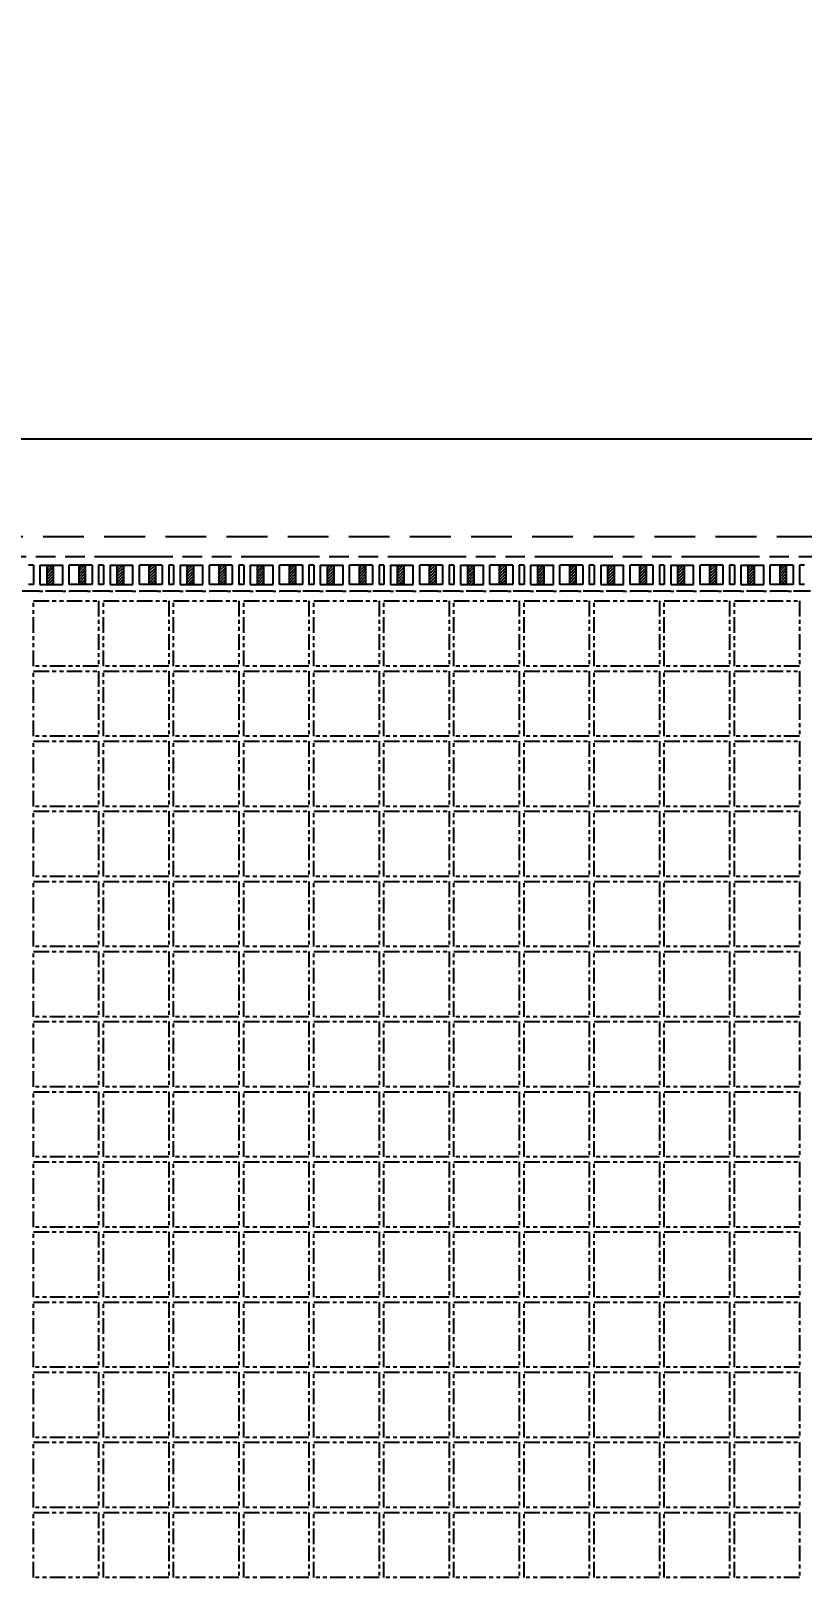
# Model space of a CAD drawing. Extents: x -338 to -53, y 67 to 196.
# Drawn here: x -153.74 to -130.09, y 148.05 to 195.55 of the extents above; entities that cross this region are included whole.
import ezdxf

# ---------------------------------------------------------------- set-up
doc = ezdxf.new("R2010")
doc.units = 0
doc.linetypes.add('ACAD_ISO09W100', pattern=[45, 24, -3, 6, -3, 6, -3])
doc.linetypes.add('HIDDEN', pattern=[0.375, 0.25, -0.125])
for name, color, linetype in [('dimension', 3, 'Continuous'), ('Etched Area', 4, 'Continuous'), ('Hidden', 4, 'HIDDEN'), ('Molding Line', 5, 'ACAD_ISO09W100'), ('PKG Line', 2, 'ACAD_ISO09W100'), ('Tape Line', 21, 'HIDDEN')]:
    doc.layers.add(name, color=color, linetype=linetype)
doc.styles.add('SIMPLEX', font='SIMPLEX')
doc.dimstyles.new('1', dxfattribs={"dimtxt": 1, "dimasz": 1, "dimexe": 0.3, "dimexo": 0.3, "dimgap": 0.3, "dimtad": 0, "dimdec": 3, "dimzin": 1, "dimdsep": 46, "dimtxsty": 'SIMPLEX', "dimcen": 0, "dimclrd": 256, "dimclre": 256, "dimclrt": 7, "dimadec": 0, "dimazin": 1, "dimtm": 1.25, "dimtfac": 1, "dimtdec": 3, "dimtmove": 0, "dimatfit": 0, "dimfxl": 1, "dimtolj": 1, "dimtzin": 0, "dimlwd": -1, "dimlwe": -1, "dimarcsym": 1})
pattern_1 = [(45, (385.00187, 309.09846), (-0.0449012806, 0.0449012806), [])]
pattern_2 = [(45, (387.15187, 309.09846), (-0.0449012806, 0.0449012806), [])]
pattern_3 = [(45, (389.30187, 309.09846), (-0.0449012806, 0.0449012806), [])]
pattern_4 = [(45, (391.45187, 309.09846), (-0.0449012806, 0.0449012806), [])]
pattern_5 = [(45, (393.60187, 309.09846), (-0.0449012806, 0.0449012806), [])]
pattern_6 = [(45, (395.75187, 309.09846), (-0.0449012806, 0.0449012806), [])]
pattern_7 = [(45, (397.90187, 309.09846), (-0.0449012806, 0.0449012806), [])]
pattern_8 = [(45, (400.05187, 309.09846), (-0.0449012806, 0.0449012806), [])]
pattern_9 = [(45, (402.20187, 309.09846), (-0.0449012806, 0.0449012806), [])]
pattern_10 = [(45, (404.35187, 309.09846), (-0.0449012806, 0.0449012806), [])]
pattern_11 = [(45, (406.50187, 309.09846), (-0.0449012806, 0.0449012806), [])]

# ---------------------------------------------------------------- blocks, each defined once
blk = doc.blocks.new('*D15')
at = {"layer": 'Defpoints', "color": 0, "transparency": 16777216}
for p in [(2540.353, 1935.274), (2664.686, 1935.274), (2673.632, 1935.274)]:
    blk.add_point(p, dxfattribs=at)
at = {"layer": 'dimension', "transparency": 16777216}
blk.add_line((2664.986, 1935.274), (2673.632, 1935.274), dxfattribs=at)
at = {"layer": 'dimension', "color": 7, "transparency": 16777216, "insert": (2675.932, 1935.274), "char_height": 1, "attachment_point": 5, "style": 'SIMPLEX'}
blk.add_mtext('\\A1;0.000', dxfattribs=at)
blk = doc.blocks.new('*D31')
at = {"layer": 'Defpoints', "color": 0, "transparency": 16777216}
for p in [(2665.926, 1949.274), (2673.632, 1949.274), (2540.353, 1935.274)]:
    blk.add_point(p, dxfattribs=at)
at = {"layer": 'dimension', "transparency": 16777216}
blk.add_line((2666.226, 1949.274), (2673.632, 1949.274), dxfattribs=at)
at = {"layer": 'dimension', "color": 7, "transparency": 16777216, "insert": (2676.313, 1949.274), "char_height": 1, "attachment_point": 5, "style": 'SIMPLEX'}
blk.add_mtext('\\A1;14.000', dxfattribs=at)
blk = doc.blocks.new('*D32')
at = {"layer": 'Defpoints', "color": 0, "transparency": 16777216}
for p in [(2665.965, 1963.274), (2673.632, 1963.274), (2540.353, 1935.274)]:
    blk.add_point(p, dxfattribs=at)
at = {"layer": 'dimension', "transparency": 16777216}
blk.add_line((2666.265, 1963.274), (2673.632, 1963.274), dxfattribs=at)
at = {"layer": 'dimension', "color": 7, "transparency": 16777216, "insert": (2676.408, 1963.274), "char_height": 1, "attachment_point": 5, "style": 'SIMPLEX'}
blk.add_mtext('\\A1;28.000', dxfattribs=at)
blk = doc.blocks.new('*D33')
at = {"layer": 'Defpoints', "color": 0, "transparency": 16777216}
for p in [(2659.788, 1966.099), (2673.632, 1966.099), (2540.353, 1935.274)]:
    blk.add_point(p, dxfattribs=at)
at = {"layer": 'dimension', "transparency": 16777216}
blk.add_line((2660.088, 1966.099), (2673.632, 1966.099), dxfattribs=at)
at = {"layer": 'dimension', "color": 7, "transparency": 16777216, "insert": (2676.408, 1966.099), "char_height": 1, "attachment_point": 5, "style": 'SIMPLEX'}
blk.add_mtext('\\A1;30.825', dxfattribs=at)
blk = doc.blocks.new('*D42')
at = {"layer": 'Defpoints', "color": 0, "transparency": 16777216}
for p in [(2631.853, 1977.057), (2631.853, 1969.664), (2540.353, 1935.274)]:
    blk.add_point(p, dxfattribs=at)
at = {"layer": 'dimension', "transparency": 16777216}
blk.add_line((2631.853, 1969.964), (2631.853, 1977.057), dxfattribs=at)
at = {"layer": 'dimension', "color": 7, "transparency": 16777216, "insert": (2631.853, 1979.738), "char_height": 1, "attachment_point": 5, "rotation": 90, "style": 'SIMPLEX'}
blk.add_mtext('\\A1;91.500', dxfattribs=at)
blk = doc.blocks.new('*D43')
at = {"layer": 'Defpoints', "color": 0, "transparency": 16777216}
for p in [(2659.66, 1977.057), (2659.678, 1966.224), (2540.353, 1935.274)]:
    blk.add_point(p, dxfattribs=at)
at = {"layer": 'dimension', "transparency": 16777216}
for p, q in [((2659.66, 1975.057), (2659.66, 1977.057)), ((2659.678, 1973.057), (2659.66, 1975.057)), ((2659.678, 1966.524), (2659.678, 1973.057))]:
    blk.add_line(p, q, dxfattribs=at)
at = {"layer": 'dimension', "color": 7, "transparency": 16777216, "insert": (2659.66, 1980.119), "char_height": 1, "attachment_point": 5, "rotation": 90, "style": 'SIMPLEX'}
blk.add_mtext('\\A1;119.325', dxfattribs=at)
blk = doc.blocks.new('*D62')
at = {"layer": 'Defpoints', "color": 0, "transparency": 16777216}
for p in [(2636.006, 1977.057), (2636.028, 1966.211), (2540.353, 1935.274)]:
    blk.add_point(p, dxfattribs=at)
at = {"layer": 'dimension', "transparency": 16777216}
for p, q in [((2636.006, 1975.057), (2636.006, 1977.057)), ((2636.028, 1973.057), (2636.006, 1975.057)), ((2636.028, 1966.511), (2636.028, 1973.057))]:
    blk.add_line(p, q, dxfattribs=at)
at = {"layer": 'dimension', "color": 7, "transparency": 16777216, "insert": (2636.006, 1979.833), "char_height": 1, "attachment_point": 5, "rotation": 90, "style": 'SIMPLEX'}
blk.add_mtext('\\A1;95.675', dxfattribs=at)

msp = doc.modelspace()

# ---------------------------------------------------------------- hatches: boundary and pattern name
at = {"layer": 'Etched Area'}
h = msp.add_hatch(dxfattribs=at)
h.set_pattern_fill('ANSI31', color=256, scale=0.02)
h.set_pattern_definition(pattern_1)
h.paths.add_polyline_path([(-153.0555, 178.5777), (-153.2555, 178.5777), (-153.2555, 179.1777), (-153.0555, 179.1777)])
h = msp.add_hatch(dxfattribs=at)
h.set_pattern_fill('ANSI31', color=256, scale=0.02)
h.set_pattern_definition(pattern_1)
h.paths.add_polyline_path([(-152.0755, 178.5777), (-152.2755, 178.5777), (-152.2755, 179.1777), (-152.0755, 179.1777)])
h = msp.add_hatch(dxfattribs=at)
h.set_pattern_fill('ANSI31', color=256, scale=0.02)
h.set_pattern_definition(pattern_2)
h.paths.add_polyline_path([(-150.9055, 178.5777), (-151.1055, 178.5777), (-151.1055, 179.1777), (-150.9055, 179.1777)])
h = msp.add_hatch(dxfattribs=at)
h.set_pattern_fill('ANSI31', color=256, scale=0.02)
h.set_pattern_definition(pattern_2)
h.paths.add_polyline_path([(-149.9255, 178.5777), (-150.1255, 178.5777), (-150.1255, 179.1777), (-149.9255, 179.1777)])
h = msp.add_hatch(dxfattribs=at)
h.set_pattern_fill('ANSI31', color=256, scale=0.02)
h.set_pattern_definition(pattern_3)
h.paths.add_polyline_path([(-148.7555, 178.5777), (-148.9555, 178.5777), (-148.9555, 179.1777), (-148.7555, 179.1777)])
h = msp.add_hatch(dxfattribs=at)
h.set_pattern_fill('ANSI31', color=256, scale=0.02)
h.set_pattern_definition(pattern_3)
h.paths.add_polyline_path([(-147.7755, 178.5777), (-147.9755, 178.5777), (-147.9755, 179.1777), (-147.7755, 179.1777)])
h = msp.add_hatch(dxfattribs=at)
h.set_pattern_fill('ANSI31', color=256, scale=0.02)
h.set_pattern_definition(pattern_4)
h.paths.add_polyline_path([(-146.6055, 178.5777), (-146.8055, 178.5777), (-146.8055, 179.1777), (-146.6055, 179.1777)])
h = msp.add_hatch(dxfattribs=at)
h.set_pattern_fill('ANSI31', color=256, scale=0.02)
h.set_pattern_definition(pattern_4)
h.paths.add_polyline_path([(-145.6255, 178.5777), (-145.8255, 178.5777), (-145.8255, 179.1777), (-145.6255, 179.1777)])
h = msp.add_hatch(dxfattribs=at)
h.set_pattern_fill('ANSI31', color=256, scale=0.02)
h.set_pattern_definition(pattern_5)
h.paths.add_polyline_path([(-144.4555, 178.5777), (-144.6555, 178.5777), (-144.6555, 179.1777), (-144.4555, 179.1777)])
h = msp.add_hatch(dxfattribs=at)
h.set_pattern_fill('ANSI31', color=256, scale=0.02)
h.set_pattern_definition(pattern_5)
h.paths.add_polyline_path([(-143.4755, 178.5777), (-143.6755, 178.5777), (-143.6755, 179.1777), (-143.4755, 179.1777)])
h = msp.add_hatch(dxfattribs=at)
h.set_pattern_fill('ANSI31', color=256, scale=0.02)
h.set_pattern_definition(pattern_6)
h.paths.add_polyline_path([(-142.3055, 178.5777), (-142.5055, 178.5777), (-142.5055, 179.1777), (-142.3055, 179.1777)])
h = msp.add_hatch(dxfattribs=at)
h.set_pattern_fill('ANSI31', color=256, scale=0.02)
h.set_pattern_definition(pattern_6)
h.paths.add_polyline_path([(-141.3255, 178.5777), (-141.5255, 178.5777), (-141.5255, 179.1777), (-141.3255, 179.1777)])
h = msp.add_hatch(dxfattribs=at)
h.set_pattern_fill('ANSI31', color=256, scale=0.02)
h.set_pattern_definition(pattern_7)
h.paths.add_polyline_path([(-140.1555, 178.5777), (-140.3555, 178.5777), (-140.3555, 179.1777), (-140.1555, 179.1777)])
h = msp.add_hatch(dxfattribs=at)
h.set_pattern_fill('ANSI31', color=256, scale=0.02)
h.set_pattern_definition(pattern_7)
h.paths.add_polyline_path([(-139.1755, 178.5777), (-139.3755, 178.5777), (-139.3755, 179.1777), (-139.1755, 179.1777)])
h = msp.add_hatch(dxfattribs=at)
h.set_pattern_fill('ANSI31', color=256, scale=0.02)
h.set_pattern_definition(pattern_8)
h.paths.add_polyline_path([(-138.0055, 178.5777), (-138.2055, 178.5777), (-138.2055, 179.1777), (-138.0055, 179.1777)])
h = msp.add_hatch(dxfattribs=at)
h.set_pattern_fill('ANSI31', color=256, scale=0.02)
h.set_pattern_definition(pattern_8)
h.paths.add_polyline_path([(-137.0255, 178.5777), (-137.2255, 178.5777), (-137.2255, 179.1777), (-137.0255, 179.1777)])
h = msp.add_hatch(dxfattribs=at)
h.set_pattern_fill('ANSI31', color=256, scale=0.02)
h.set_pattern_definition(pattern_9)
h.paths.add_polyline_path([(-135.8555, 178.5777), (-136.0555, 178.5777), (-136.0555, 179.1777), (-135.8555, 179.1777)])
h = msp.add_hatch(dxfattribs=at)
h.set_pattern_fill('ANSI31', color=256, scale=0.02)
h.set_pattern_definition(pattern_9)
h.paths.add_polyline_path([(-134.8755, 178.5777), (-135.0755, 178.5777), (-135.0755, 179.1777), (-134.8755, 179.1777)])
h = msp.add_hatch(dxfattribs=at)
h.set_pattern_fill('ANSI31', color=256, scale=0.02)
h.set_pattern_definition(pattern_10)
h.paths.add_polyline_path([(-133.7055, 178.5777), (-133.9055, 178.5777), (-133.9055, 179.1777), (-133.7055, 179.1777)])
h = msp.add_hatch(dxfattribs=at)
h.set_pattern_fill('ANSI31', color=256, scale=0.02)
h.set_pattern_definition(pattern_10)
h.paths.add_polyline_path([(-132.7255, 178.5777), (-132.9255, 178.5777), (-132.9255, 179.1777), (-132.7255, 179.1777)])
h = msp.add_hatch(dxfattribs=at)
h.set_pattern_fill('ANSI31', color=256, scale=0.02)
h.set_pattern_definition(pattern_11)
h.paths.add_polyline_path([(-131.5555, 178.5777), (-131.7555, 178.5777), (-131.7555, 179.1777), (-131.5555, 179.1777)])
h = msp.add_hatch(dxfattribs=at)
h.set_pattern_fill('ANSI31', color=256, scale=0.02)
h.set_pattern_definition(pattern_11)
h.paths.add_polyline_path([(-130.5755, 178.5777), (-130.7755, 178.5777), (-130.7755, 179.1777), (-130.5755, 179.1777)])

# ---------------------------------------------------------------- linework, layer by layer
for p, q in [((-324.3655, 183.0527), (-78.3655, 183.0527)), ((-153.6655, 179.1777), (-153.8155, 179.1777)), ((-153.6655, 179.1777), (-153.6655, 178.5777)), ((-153.4655, 179.1777), (-153.4655, 178.5777)), ((-153.4655, 179.1777), (-152.7655, 179.1777)), ((-153.2555, 179.1777), (-153.2555, 178.5777)), ((-153.0555, 179.1777), (-153.0555, 178.5777)), ((-152.7655, 178.5777), (-152.7655, 179.1777)), ((-151.8655, 179.1777), (-152.5655, 179.1777)), ((-152.5655, 178.5777), (-152.5655, 179.1777)), ((-152.2755, 179.1777), (-152.2755, 178.5777)), ((-152.0755, 179.1777), (-152.0755, 178.5777)), ((-151.8655, 179.1777), (-151.8655, 178.5777)), ((-151.5155, 179.1777), (-151.6655, 179.1777)), ((-151.6655, 179.1777), (-151.6655, 178.5777)), ((-151.5155, 179.1777), (-151.5155, 178.5777)), ((-151.3155, 179.1777), (-151.3155, 178.5777)), ((-151.3155, 179.1777), (-150.6155, 179.1777)), ((-151.1055, 179.1777), (-151.1055, 178.5777)), ((-150.9055, 179.1777), (-150.9055, 178.5777)), ((-150.6155, 178.5777), (-150.6155, 179.1777)), ((-149.7155, 179.1777), (-150.4155, 179.1777)), ((-150.4155, 178.5777), (-150.4155, 179.1777)), ((-150.1255, 179.1777), (-150.1255, 178.5777)), ((-149.9255, 179.1777), (-149.9255, 178.5777)), ((-149.7155, 179.1777), (-149.7155, 178.5777)), ((-149.3655, 179.1777), (-149.5155, 179.1777)), ((-149.5155, 179.1777), (-149.5155, 178.5777)), ((-149.3655, 179.1777), (-149.3655, 178.5777)), ((-149.1655, 179.1777), (-149.1655, 178.5777)), ((-149.1655, 179.1777), (-148.4655, 179.1777)), ((-148.9555, 179.1777), (-148.9555, 178.5777)), ((-148.7555, 179.1777), (-148.7555, 178.5777)), ((-148.4655, 178.5777), (-148.4655, 179.1777)), ((-147.5655, 179.1777), (-148.2655, 179.1777)), ((-148.2655, 178.5777), (-148.2655, 179.1777)), ((-147.9755, 179.1777), (-147.9755, 178.5777)), ((-147.7755, 179.1777), (-147.7755, 178.5777)), ((-147.5655, 179.1777), (-147.5655, 178.5777)), ((-147.2155, 179.1777), (-147.3655, 179.1777)), ((-147.3655, 179.1777), (-147.3655, 178.5777)), ((-147.2155, 179.1777), (-147.2155, 178.5777)), ((-147.0155, 179.1777), (-147.0155, 178.5777)), ((-147.0155, 179.1777), (-146.3155, 179.1777)), ((-146.8055, 179.1777), (-146.8055, 178.5777)), ((-146.6055, 179.1777), (-146.6055, 178.5777)), ((-146.3155, 178.5777), (-146.3155, 179.1777)), ((-145.4155, 179.1777), (-146.1155, 179.1777)), ((-146.1155, 178.5777), (-146.1155, 179.1777)), ((-145.8255, 179.1777), (-145.8255, 178.5777)), ((-145.6255, 179.1777), (-145.6255, 178.5777)), ((-145.4155, 179.1777), (-145.4155, 178.5777)), ((-145.0655, 179.1777), (-145.2155, 179.1777)), ((-145.2155, 179.1777), (-145.2155, 178.5777)), ((-145.0655, 179.1777), (-145.0655, 178.5777)), ((-144.8655, 179.1777), (-144.8655, 178.5777)), ((-144.8655, 179.1777), (-144.1655, 179.1777)), ((-144.6555, 179.1777), (-144.6555, 178.5777)), ((-144.4555, 179.1777), (-144.4555, 178.5777)), ((-144.1655, 178.5777), (-144.1655, 179.1777)), ((-143.2655, 179.1777), (-143.9655, 179.1777)), ((-143.9655, 178.5777), (-143.9655, 179.1777)), ((-143.6755, 179.1777), (-143.6755, 178.5777)), ((-143.4755, 179.1777), (-143.4755, 178.5777)), ((-143.2655, 179.1777), (-143.2655, 178.5777)), ((-142.9155, 179.1777), (-143.0655, 179.1777)), ((-143.0655, 179.1777), (-143.0655, 178.5777)), ((-142.9155, 179.1777), (-142.9155, 178.5777)), ((-142.7155, 179.1777), (-142.7155, 178.5777)), ((-142.7155, 179.1777), (-142.0155, 179.1777)), ((-142.5055, 179.1777), (-142.5055, 178.5777)), ((-142.3055, 179.1777), (-142.3055, 178.5777)), ((-142.0155, 178.5777), (-142.0155, 179.1777)), ((-141.1155, 179.1777), (-141.8155, 179.1777)), ((-141.8155, 178.5777), (-141.8155, 179.1777)), ((-141.5255, 179.1777), (-141.5255, 178.5777)), ((-141.3255, 179.1777), (-141.3255, 178.5777)), ((-141.1155, 179.1777), (-141.1155, 178.5777)), ((-140.7655, 179.1777), (-140.9155, 179.1777)), ((-140.9155, 179.1777), (-140.9155, 178.5777)), ((-140.7655, 179.1777), (-140.7655, 178.5777)), ((-140.5655, 179.1777), (-140.5655, 178.5777)), ((-140.5655, 179.1777), (-139.8655, 179.1777)), ((-140.3555, 179.1777), (-140.3555, 178.5777)), ((-140.1555, 179.1777), (-140.1555, 178.5777)), ((-139.8655, 178.5777), (-139.8655, 179.1777)), ((-138.9655, 179.1777), (-139.6655, 179.1777)), ((-139.6655, 178.5777), (-139.6655, 179.1777)), ((-139.3755, 179.1777), (-139.3755, 178.5777)), ((-139.1755, 179.1777), (-139.1755, 178.5777)), ((-138.9655, 179.1777), (-138.9655, 178.5777)), ((-138.6155, 179.1777), (-138.7655, 179.1777)), ((-138.7655, 179.1777), (-138.7655, 178.5777)), ((-138.6155, 179.1777), (-138.6155, 178.5777)), ((-138.4155, 179.1777), (-138.4155, 178.5777)), ((-138.4155, 179.1777), (-137.7155, 179.1777)), ((-138.2055, 179.1777), (-138.2055, 178.5777)), ((-138.0055, 179.1777), (-138.0055, 178.5777)), ((-137.7155, 178.5777), (-137.7155, 179.1777)), ((-136.8155, 179.1777), (-137.5155, 179.1777)), ((-137.5155, 178.5777), (-137.5155, 179.1777)), ((-137.2255, 179.1777), (-137.2255, 178.5777)), ((-137.0255, 179.1777), (-137.0255, 178.5777)), ((-136.8155, 179.1777), (-136.8155, 178.5777)), ((-136.4655, 179.1777), (-136.6155, 179.1777)), ((-136.6155, 179.1777), (-136.6155, 178.5777)), ((-136.4655, 179.1777), (-136.4655, 178.5777)), ((-136.2655, 179.1777), (-136.2655, 178.5777)), ((-136.2655, 179.1777), (-135.5655, 179.1777)), ((-136.0555, 179.1777), (-136.0555, 178.5777)), ((-135.8555, 179.1777), (-135.8555, 178.5777)), ((-135.5655, 178.5777), (-135.5655, 179.1777)), ((-134.6655, 179.1777), (-135.3655, 179.1777)), ((-135.3655, 178.5777), (-135.3655, 179.1777)), ((-135.0755, 179.1777), (-135.0755, 178.5777)), ((-134.8755, 179.1777), (-134.8755, 178.5777)), ((-134.6655, 179.1777), (-134.6655, 178.5777)), ((-134.3155, 179.1777), (-134.4655, 179.1777)), ((-134.4655, 179.1777), (-134.4655, 178.5777)), ((-134.3155, 179.1777), (-134.3155, 178.5777)), ((-134.1155, 179.1777), (-134.1155, 178.5777)), ((-134.1155, 179.1777), (-133.4155, 179.1777)), ((-133.9055, 179.1777), (-133.9055, 178.5777)), ((-133.7055, 179.1777), (-133.7055, 178.5777)), ((-133.4155, 178.5777), (-133.4155, 179.1777)), ((-132.5155, 179.1777), (-133.2155, 179.1777)), ((-133.2155, 178.5777), (-133.2155, 179.1777)), ((-132.9255, 179.1777), (-132.9255, 178.5777)), ((-132.7255, 179.1777), (-132.7255, 178.5777)), ((-132.5155, 179.1777), (-132.5155, 178.5777)), ((-132.1655, 179.1777), (-132.3155, 179.1777)), ((-132.3155, 179.1777), (-132.3155, 178.5777)), ((-132.1655, 179.1777), (-132.1655, 178.5777)), ((-131.9655, 179.1777), (-131.9655, 178.5777)), ((-131.9655, 179.1777), (-131.2655, 179.1777)), ((-131.7555, 179.1777), (-131.7555, 178.5777)), ((-131.5555, 179.1777), (-131.5555, 178.5777)), ((-131.2655, 178.5777), (-131.2655, 179.1777)), ((-130.3655, 179.1777), (-131.0655, 179.1777)), ((-131.0655, 178.5777), (-131.0655, 179.1777)), ((-130.7755, 179.1777), (-130.7755, 178.5777)), ((-130.5755, 179.1777), (-130.5755, 178.5777)), ((-130.3655, 179.1777), (-130.3655, 178.5777)), ((-130.0155, 179.1777), (-130.1655, 179.1777)), ((-130.1655, 179.1777), (-130.1655, 178.5777)), ((-153.4755, 178.3777), (-154.0055, 178.3777)), ((-153.6655, 178.5777), (-153.8155, 178.5777)), ((-153.4655, 178.5777), (-152.7655, 178.5777)), ((-152.7755, 178.3777), (-153.2955, 178.3777)), ((-151.8655, 178.5777), (-152.5655, 178.5777)), ((-152.0105, 178.3777), (-152.5555, 178.3777)), ((-151.3255, 178.3777), (-151.8555, 178.3777)), ((-151.5155, 178.5777), (-151.6655, 178.5777)), ((-151.3155, 178.5777), (-150.6155, 178.5777)), ((-150.6255, 178.3777), (-151.1455, 178.3777)), ((-149.7155, 178.5777), (-150.4155, 178.5777)), ((-149.8605, 178.3777), (-150.4055, 178.3777)), ((-149.1755, 178.3777), (-149.7055, 178.3777)), ((-149.3655, 178.5777), (-149.5155, 178.5777)), ((-149.1655, 178.5777), (-148.4655, 178.5777)), ((-148.4755, 178.3777), (-148.9955, 178.3777)), ((-147.5655, 178.5777), (-148.2655, 178.5777)), ((-147.7105, 178.3777), (-148.2555, 178.3777)), ((-147.0255, 178.3777), (-147.5555, 178.3777)), ((-147.2155, 178.5777), (-147.3655, 178.5777)), ((-147.0155, 178.5777), (-146.3155, 178.5777)), ((-146.3255, 178.3777), (-146.8455, 178.3777)), ((-145.4155, 178.5777), (-146.1155, 178.5777)), ((-145.5605, 178.3777), (-146.1055, 178.3777)), ((-144.8755, 178.3777), (-145.4055, 178.3777)), ((-145.0655, 178.5777), (-145.2155, 178.5777)), ((-144.8655, 178.5777), (-144.1655, 178.5777)), ((-144.1755, 178.3777), (-144.6955, 178.3777)), ((-143.2655, 178.5777), (-143.9655, 178.5777)), ((-143.4105, 178.3777), (-143.9555, 178.3777)), ((-142.7255, 178.3777), (-143.2555, 178.3777)), ((-142.9155, 178.5777), (-143.0655, 178.5777)), ((-142.7155, 178.5777), (-142.0155, 178.5777)), ((-142.0255, 178.3777), (-142.5455, 178.3777)), ((-141.1155, 178.5777), (-141.8155, 178.5777)), ((-141.2605, 178.3777), (-141.8055, 178.3777)), ((-140.5755, 178.3777), (-141.1055, 178.3777)), ((-140.7655, 178.5777), (-140.9155, 178.5777)), ((-140.5655, 178.5777), (-139.8655, 178.5777)), ((-139.8755, 178.3777), (-140.3955, 178.3777)), ((-138.9655, 178.5777), (-139.6655, 178.5777)), ((-139.1105, 178.3777), (-139.6555, 178.3777)), ((-138.4255, 178.3777), (-138.9555, 178.3777)), ((-138.6155, 178.5777), (-138.7655, 178.5777)), ((-138.4155, 178.5777), (-137.7155, 178.5777)), ((-137.7255, 178.3777), (-138.2455, 178.3777)), ((-136.8155, 178.5777), (-137.5155, 178.5777)), ((-136.9605, 178.3777), (-137.5055, 178.3777)), ((-136.2755, 178.3777), (-136.8055, 178.3777)), ((-136.4655, 178.5777), (-136.6155, 178.5777)), ((-136.2655, 178.5777), (-135.5655, 178.5777)), ((-135.5755, 178.3777), (-136.0955, 178.3777)), ((-134.6655, 178.5777), (-135.3655, 178.5777)), ((-134.8105, 178.3777), (-135.3555, 178.3777)), ((-134.1255, 178.3777), (-134.6555, 178.3777)), ((-134.3155, 178.5777), (-134.4655, 178.5777)), ((-134.1155, 178.5777), (-133.4155, 178.5777)), ((-133.4255, 178.3777), (-133.9455, 178.3777)), ((-132.5155, 178.5777), (-133.2155, 178.5777)), ((-132.6605, 178.3777), (-133.2055, 178.3777)), ((-131.9755, 178.3777), (-132.5055, 178.3777)), ((-132.1655, 178.5777), (-132.3155, 178.5777)), ((-131.9655, 178.5777), (-131.2655, 178.5777)), ((-131.2755, 178.3777), (-131.7955, 178.3777)), ((-130.3655, 178.5777), (-131.0655, 178.5777)), ((-130.5105, 178.3777), (-131.0555, 178.3777)), ((-129.8255, 178.3777), (-130.3555, 178.3777)), ((-130.0155, 178.5777), (-130.1655, 178.5777))]:
    msp.add_line(p, q)
at = {"layer": 'Hidden', "ltscale": 0.3}
for p, q in [((-153.4755, 178.3777), (-153.2955, 178.3777)), ((-152.7755, 178.3777), (-152.5555, 178.3777)), ((-152.0105, 178.3777), (-151.8555, 178.3777)), ((-151.3255, 178.3777), (-151.1455, 178.3777)), ((-150.6255, 178.3777), (-150.4055, 178.3777)), ((-149.8605, 178.3777), (-149.7055, 178.3777)), ((-149.1755, 178.3777), (-148.9955, 178.3777)), ((-148.4755, 178.3777), (-148.2555, 178.3777)), ((-147.7105, 178.3777), (-147.5555, 178.3777)), ((-147.0255, 178.3777), (-146.8455, 178.3777)), ((-146.3255, 178.3777), (-146.1055, 178.3777)), ((-145.5605, 178.3777), (-145.4055, 178.3777)), ((-144.8755, 178.3777), (-144.6955, 178.3777)), ((-144.1755, 178.3777), (-143.9555, 178.3777)), ((-143.4105, 178.3777), (-143.2555, 178.3777)), ((-142.7255, 178.3777), (-142.5455, 178.3777)), ((-142.0255, 178.3777), (-141.8055, 178.3777)), ((-141.2605, 178.3777), (-141.1055, 178.3777)), ((-140.5755, 178.3777), (-140.3955, 178.3777)), ((-139.8755, 178.3777), (-139.6555, 178.3777)), ((-139.1105, 178.3777), (-138.9555, 178.3777)), ((-138.4255, 178.3777), (-138.2455, 178.3777)), ((-137.7255, 178.3777), (-137.5055, 178.3777)), ((-136.9605, 178.3777), (-136.8055, 178.3777)), ((-136.2755, 178.3777), (-136.0955, 178.3777)), ((-135.5755, 178.3777), (-135.3555, 178.3777)), ((-134.8105, 178.3777), (-134.6555, 178.3777)), ((-134.1255, 178.3777), (-133.9455, 178.3777)), ((-133.4255, 178.3777), (-133.2055, 178.3777)), ((-132.6605, 178.3777), (-132.5055, 178.3777)), ((-131.9755, 178.3777), (-131.7955, 178.3777)), ((-131.2755, 178.3777), (-131.0555, 178.3777)), ((-130.5105, 178.3777), (-130.3555, 178.3777))]:
    msp.add_line(p, q, dxfattribs=at)
at = {"layer": 'Molding Line', "ltscale": 0.1}
msp.add_line((-81.8905, 179.4277), (-322.3405, 179.4277), dxfattribs=at)
at = {"layer": 'PKG Line', "ltscale": 0.02}
for points in [[(-153.6655, 178.0777), (-151.6655, 178.0777), (-151.6655, 176.0777), (-153.6655, 176.0777)], [(-151.5155, 178.0777), (-149.5155, 178.0777), (-149.5155, 176.0777), (-151.5155, 176.0777)], [(-149.3655, 178.0777), (-147.3655, 178.0777), (-147.3655, 176.0777), (-149.3655, 176.0777)], [(-147.2155, 178.0777), (-145.2155, 178.0777), (-145.2155, 176.0777), (-147.2155, 176.0777)], [(-145.0655, 178.0777), (-143.0655, 178.0777), (-143.0655, 176.0777), (-145.0655, 176.0777)], [(-142.9155, 178.0777), (-140.9155, 178.0777), (-140.9155, 176.0777), (-142.9155, 176.0777)], [(-140.7655, 178.0777), (-138.7655, 178.0777), (-138.7655, 176.0777), (-140.7655, 176.0777)], [(-138.6155, 178.0777), (-136.6155, 178.0777), (-136.6155, 176.0777), (-138.6155, 176.0777)], [(-136.4655, 178.0777), (-134.4655, 178.0777), (-134.4655, 176.0777), (-136.4655, 176.0777)], [(-134.3155, 178.0777), (-132.3155, 178.0777), (-132.3155, 176.0777), (-134.3155, 176.0777)], [(-132.1655, 178.0777), (-130.1655, 178.0777), (-130.1655, 176.0777), (-132.1655, 176.0777)], [(-153.6655, 175.9277), (-151.6655, 175.9277), (-151.6655, 173.9277), (-153.6655, 173.9277)], [(-151.5155, 175.9277), (-149.5155, 175.9277), (-149.5155, 173.9277), (-151.5155, 173.9277)], [(-149.3655, 175.9277), (-147.3655, 175.9277), (-147.3655, 173.9277), (-149.3655, 173.9277)], [(-147.2155, 175.9277), (-145.2155, 175.9277), (-145.2155, 173.9277), (-147.2155, 173.9277)], [(-145.0655, 175.9277), (-143.0655, 175.9277), (-143.0655, 173.9277), (-145.0655, 173.9277)], [(-142.9155, 175.9277), (-140.9155, 175.9277), (-140.9155, 173.9277), (-142.9155, 173.9277)], [(-140.7655, 175.9277), (-138.7655, 175.9277), (-138.7655, 173.9277), (-140.7655, 173.9277)], [(-138.6155, 175.9277), (-136.6155, 175.9277), (-136.6155, 173.9277), (-138.6155, 173.9277)], [(-136.4655, 175.9277), (-134.4655, 175.9277), (-134.4655, 173.9277), (-136.4655, 173.9277)], [(-134.3155, 175.9277), (-132.3155, 175.9277), (-132.3155, 173.9277), (-134.3155, 173.9277)], [(-132.1655, 175.9277), (-130.1655, 175.9277), (-130.1655, 173.9277), (-132.1655, 173.9277)], [(-153.6655, 173.7777), (-151.6655, 173.7777), (-151.6655, 171.7777), (-153.6655, 171.7777)], [(-151.5155, 173.7777), (-149.5155, 173.7777), (-149.5155, 171.7777), (-151.5155, 171.7777)], [(-149.3655, 173.7777), (-147.3655, 173.7777), (-147.3655, 171.7777), (-149.3655, 171.7777)], [(-147.2155, 173.7777), (-145.2155, 173.7777), (-145.2155, 171.7777), (-147.2155, 171.7777)], [(-145.0655, 173.7777), (-143.0655, 173.7777), (-143.0655, 171.7777), (-145.0655, 171.7777)], [(-142.9155, 173.7777), (-140.9155, 173.7777), (-140.9155, 171.7777), (-142.9155, 171.7777)], [(-140.7655, 173.7777), (-138.7655, 173.7777), (-138.7655, 171.7777), (-140.7655, 171.7777)], [(-138.6155, 173.7777), (-136.6155, 173.7777), (-136.6155, 171.7777), (-138.6155, 171.7777)], [(-136.4655, 173.7777), (-134.4655, 173.7777), (-134.4655, 171.7777), (-136.4655, 171.7777)], [(-134.3155, 173.7777), (-132.3155, 173.7777), (-132.3155, 171.7777), (-134.3155, 171.7777)], [(-132.1655, 173.7777), (-130.1655, 173.7777), (-130.1655, 171.7777), (-132.1655, 171.7777)], [(-153.6655, 171.6277), (-151.6655, 171.6277), (-151.6655, 169.6277), (-153.6655, 169.6277)], [(-151.5155, 171.6277), (-149.5155, 171.6277), (-149.5155, 169.6277), (-151.5155, 169.6277)], [(-149.3655, 171.6277), (-147.3655, 171.6277), (-147.3655, 169.6277), (-149.3655, 169.6277)], [(-147.2155, 171.6277), (-145.2155, 171.6277), (-145.2155, 169.6277), (-147.2155, 169.6277)], [(-145.0655, 171.6277), (-143.0655, 171.6277), (-143.0655, 169.6277), (-145.0655, 169.6277)], [(-142.9155, 171.6277), (-140.9155, 171.6277), (-140.9155, 169.6277), (-142.9155, 169.6277)], [(-140.7655, 171.6277), (-138.7655, 171.6277), (-138.7655, 169.6277), (-140.7655, 169.6277)], [(-138.6155, 171.6277), (-136.6155, 171.6277), (-136.6155, 169.6277), (-138.6155, 169.6277)], [(-136.4655, 171.6277), (-134.4655, 171.6277), (-134.4655, 169.6277), (-136.4655, 169.6277)], [(-134.3155, 171.6277), (-132.3155, 171.6277), (-132.3155, 169.6277), (-134.3155, 169.6277)], [(-132.1655, 171.6277), (-130.1655, 171.6277), (-130.1655, 169.6277), (-132.1655, 169.6277)], [(-153.6655, 169.4777), (-151.6655, 169.4777), (-151.6655, 167.4777), (-153.6655, 167.4777)], [(-151.5155, 169.4777), (-149.5155, 169.4777), (-149.5155, 167.4777), (-151.5155, 167.4777)], [(-149.3655, 169.4777), (-147.3655, 169.4777), (-147.3655, 167.4777), (-149.3655, 167.4777)], [(-147.2155, 169.4777), (-145.2155, 169.4777), (-145.2155, 167.4777), (-147.2155, 167.4777)], [(-145.0655, 169.4777), (-143.0655, 169.4777), (-143.0655, 167.4777), (-145.0655, 167.4777)], [(-142.9155, 169.4777), (-140.9155, 169.4777), (-140.9155, 167.4777), (-142.9155, 167.4777)], [(-140.7655, 169.4777), (-138.7655, 169.4777), (-138.7655, 167.4777), (-140.7655, 167.4777)], [(-138.6155, 169.4777), (-136.6155, 169.4777), (-136.6155, 167.4777), (-138.6155, 167.4777)], [(-136.4655, 169.4777), (-134.4655, 169.4777), (-134.4655, 167.4777), (-136.4655, 167.4777)], [(-134.3155, 169.4777), (-132.3155, 169.4777), (-132.3155, 167.4777), (-134.3155, 167.4777)], [(-132.1655, 169.4777), (-130.1655, 169.4777), (-130.1655, 167.4777), (-132.1655, 167.4777)], [(-153.6655, 167.3277), (-151.6655, 167.3277), (-151.6655, 165.3277), (-153.6655, 165.3277)], [(-151.5155, 167.3277), (-149.5155, 167.3277), (-149.5155, 165.3277), (-151.5155, 165.3277)], [(-149.3655, 167.3277), (-147.3655, 167.3277), (-147.3655, 165.3277), (-149.3655, 165.3277)], [(-147.2155, 167.3277), (-145.2155, 167.3277), (-145.2155, 165.3277), (-147.2155, 165.3277)], [(-145.0655, 167.3277), (-143.0655, 167.3277), (-143.0655, 165.3277), (-145.0655, 165.3277)], [(-142.9155, 167.3277), (-140.9155, 167.3277), (-140.9155, 165.3277), (-142.9155, 165.3277)], [(-140.7655, 167.3277), (-138.7655, 167.3277), (-138.7655, 165.3277), (-140.7655, 165.3277)], [(-138.6155, 167.3277), (-136.6155, 167.3277), (-136.6155, 165.3277), (-138.6155, 165.3277)], [(-136.4655, 167.3277), (-134.4655, 167.3277), (-134.4655, 165.3277), (-136.4655, 165.3277)], [(-134.3155, 167.3277), (-132.3155, 167.3277), (-132.3155, 165.3277), (-134.3155, 165.3277)], [(-132.1655, 167.3277), (-130.1655, 167.3277), (-130.1655, 165.3277), (-132.1655, 165.3277)], [(-153.6655, 165.1777), (-151.6655, 165.1777), (-151.6655, 163.1777), (-153.6655, 163.1777)], [(-151.5155, 165.1777), (-149.5155, 165.1777), (-149.5155, 163.1777), (-151.5155, 163.1777)], [(-149.3655, 165.1777), (-147.3655, 165.1777), (-147.3655, 163.1777), (-149.3655, 163.1777)], [(-147.2155, 165.1777), (-145.2155, 165.1777), (-145.2155, 163.1777), (-147.2155, 163.1777)], [(-145.0655, 165.1777), (-143.0655, 165.1777), (-143.0655, 163.1777), (-145.0655, 163.1777)], [(-142.9155, 165.1777), (-140.9155, 165.1777), (-140.9155, 163.1777), (-142.9155, 163.1777)], [(-140.7655, 165.1777), (-138.7655, 165.1777), (-138.7655, 163.1777), (-140.7655, 163.1777)], [(-138.6155, 165.1777), (-136.6155, 165.1777), (-136.6155, 163.1777), (-138.6155, 163.1777)], [(-136.4655, 165.1777), (-134.4655, 165.1777), (-134.4655, 163.1777), (-136.4655, 163.1777)], [(-134.3155, 165.1777), (-132.3155, 165.1777), (-132.3155, 163.1777), (-134.3155, 163.1777)], [(-132.1655, 165.1777), (-130.1655, 165.1777), (-130.1655, 163.1777), (-132.1655, 163.1777)], [(-153.6655, 163.0277), (-151.6655, 163.0277), (-151.6655, 161.0277), (-153.6655, 161.0277)], [(-151.5155, 163.0277), (-149.5155, 163.0277), (-149.5155, 161.0277), (-151.5155, 161.0277)], [(-149.3655, 163.0277), (-147.3655, 163.0277), (-147.3655, 161.0277), (-149.3655, 161.0277)], [(-147.2155, 163.0277), (-145.2155, 163.0277), (-145.2155, 161.0277), (-147.2155, 161.0277)], [(-145.0655, 163.0277), (-143.0655, 163.0277), (-143.0655, 161.0277), (-145.0655, 161.0277)], [(-142.9155, 163.0277), (-140.9155, 163.0277), (-140.9155, 161.0277), (-142.9155, 161.0277)], [(-140.7655, 163.0277), (-138.7655, 163.0277), (-138.7655, 161.0277), (-140.7655, 161.0277)], [(-138.6155, 163.0277), (-136.6155, 163.0277), (-136.6155, 161.0277), (-138.6155, 161.0277)], [(-136.4655, 163.0277), (-134.4655, 163.0277), (-134.4655, 161.0277), (-136.4655, 161.0277)], [(-134.3155, 163.0277), (-132.3155, 163.0277), (-132.3155, 161.0277), (-134.3155, 161.0277)], [(-132.1655, 163.0277), (-130.1655, 163.0277), (-130.1655, 161.0277), (-132.1655, 161.0277)], [(-153.6655, 160.8777), (-151.6655, 160.8777), (-151.6655, 158.8777), (-153.6655, 158.8777)], [(-151.5155, 160.8777), (-149.5155, 160.8777), (-149.5155, 158.8777), (-151.5155, 158.8777)], [(-149.3655, 160.8777), (-147.3655, 160.8777), (-147.3655, 158.8777), (-149.3655, 158.8777)], [(-147.2155, 160.8777), (-145.2155, 160.8777), (-145.2155, 158.8777), (-147.2155, 158.8777)], [(-145.0655, 160.8777), (-143.0655, 160.8777), (-143.0655, 158.8777), (-145.0655, 158.8777)], [(-142.9155, 160.8777), (-140.9155, 160.8777), (-140.9155, 158.8777), (-142.9155, 158.8777)], [(-140.7655, 160.8777), (-138.7655, 160.8777), (-138.7655, 158.8777), (-140.7655, 158.8777)], [(-138.6155, 160.8777), (-136.6155, 160.8777), (-136.6155, 158.8777), (-138.6155, 158.8777)], [(-136.4655, 160.8777), (-134.4655, 160.8777), (-134.4655, 158.8777), (-136.4655, 158.8777)], [(-134.3155, 160.8777), (-132.3155, 160.8777), (-132.3155, 158.8777), (-134.3155, 158.8777)], [(-132.1655, 160.8777), (-130.1655, 160.8777), (-130.1655, 158.8777), (-132.1655, 158.8777)], [(-153.6655, 158.7277), (-151.6655, 158.7277), (-151.6655, 156.7277), (-153.6655, 156.7277)], [(-151.5155, 158.7277), (-149.5155, 158.7277), (-149.5155, 156.7277), (-151.5155, 156.7277)], [(-149.3655, 158.7277), (-147.3655, 158.7277), (-147.3655, 156.7277), (-149.3655, 156.7277)], [(-147.2155, 158.7277), (-145.2155, 158.7277), (-145.2155, 156.7277), (-147.2155, 156.7277)], [(-145.0655, 158.7277), (-143.0655, 158.7277), (-143.0655, 156.7277), (-145.0655, 156.7277)], [(-142.9155, 158.7277), (-140.9155, 158.7277), (-140.9155, 156.7277), (-142.9155, 156.7277)], [(-140.7655, 158.7277), (-138.7655, 158.7277), (-138.7655, 156.7277), (-140.7655, 156.7277)], [(-138.6155, 158.7277), (-136.6155, 158.7277), (-136.6155, 156.7277), (-138.6155, 156.7277)], [(-136.4655, 158.7277), (-134.4655, 158.7277), (-134.4655, 156.7277), (-136.4655, 156.7277)], [(-134.3155, 158.7277), (-132.3155, 158.7277), (-132.3155, 156.7277), (-134.3155, 156.7277)], [(-132.1655, 158.7277), (-130.1655, 158.7277), (-130.1655, 156.7277), (-132.1655, 156.7277)], [(-153.6655, 156.5777), (-151.6655, 156.5777), (-151.6655, 154.5777), (-153.6655, 154.5777)], [(-151.5155, 156.5777), (-149.5155, 156.5777), (-149.5155, 154.5777), (-151.5155, 154.5777)], [(-149.3655, 156.5777), (-147.3655, 156.5777), (-147.3655, 154.5777), (-149.3655, 154.5777)], [(-147.2155, 156.5777), (-145.2155, 156.5777), (-145.2155, 154.5777), (-147.2155, 154.5777)], [(-145.0655, 156.5777), (-143.0655, 156.5777), (-143.0655, 154.5777), (-145.0655, 154.5777)], [(-142.9155, 156.5777), (-140.9155, 156.5777), (-140.9155, 154.5777), (-142.9155, 154.5777)], [(-140.7655, 156.5777), (-138.7655, 156.5777), (-138.7655, 154.5777), (-140.7655, 154.5777)], [(-138.6155, 156.5777), (-136.6155, 156.5777), (-136.6155, 154.5777), (-138.6155, 154.5777)], [(-136.4655, 156.5777), (-134.4655, 156.5777), (-134.4655, 154.5777), (-136.4655, 154.5777)], [(-134.3155, 156.5777), (-132.3155, 156.5777), (-132.3155, 154.5777), (-134.3155, 154.5777)], [(-132.1655, 156.5777), (-130.1655, 156.5777), (-130.1655, 154.5777), (-132.1655, 154.5777)], [(-153.6655, 154.4277), (-151.6655, 154.4277), (-151.6655, 152.4277), (-153.6655, 152.4277)], [(-151.5155, 154.4277), (-149.5155, 154.4277), (-149.5155, 152.4277), (-151.5155, 152.4277)], [(-149.3655, 154.4277), (-147.3655, 154.4277), (-147.3655, 152.4277), (-149.3655, 152.4277)], [(-147.2155, 154.4277), (-145.2155, 154.4277), (-145.2155, 152.4277), (-147.2155, 152.4277)], [(-145.0655, 154.4277), (-143.0655, 154.4277), (-143.0655, 152.4277), (-145.0655, 152.4277)], [(-142.9155, 154.4277), (-140.9155, 154.4277), (-140.9155, 152.4277), (-142.9155, 152.4277)], [(-140.7655, 154.4277), (-138.7655, 154.4277), (-138.7655, 152.4277), (-140.7655, 152.4277)], [(-138.6155, 154.4277), (-136.6155, 154.4277), (-136.6155, 152.4277), (-138.6155, 152.4277)], [(-136.4655, 154.4277), (-134.4655, 154.4277), (-134.4655, 152.4277), (-136.4655, 152.4277)], [(-134.3155, 154.4277), (-132.3155, 154.4277), (-132.3155, 152.4277), (-134.3155, 152.4277)], [(-132.1655, 154.4277), (-130.1655, 154.4277), (-130.1655, 152.4277), (-132.1655, 152.4277)], [(-153.6655, 152.2777), (-151.6655, 152.2777), (-151.6655, 150.2777), (-153.6655, 150.2777)], [(-151.5155, 152.2777), (-149.5155, 152.2777), (-149.5155, 150.2777), (-151.5155, 150.2777)], [(-149.3655, 152.2777), (-147.3655, 152.2777), (-147.3655, 150.2777), (-149.3655, 150.2777)], [(-147.2155, 152.2777), (-145.2155, 152.2777), (-145.2155, 150.2777), (-147.2155, 150.2777)], [(-145.0655, 152.2777), (-143.0655, 152.2777), (-143.0655, 150.2777), (-145.0655, 150.2777)], [(-142.9155, 152.2777), (-140.9155, 152.2777), (-140.9155, 150.2777), (-142.9155, 150.2777)], [(-140.7655, 152.2777), (-138.7655, 152.2777), (-138.7655, 150.2777), (-140.7655, 150.2777)], [(-138.6155, 152.2777), (-136.6155, 152.2777), (-136.6155, 150.2777), (-138.6155, 150.2777)], [(-136.4655, 152.2777), (-134.4655, 152.2777), (-134.4655, 150.2777), (-136.4655, 150.2777)], [(-134.3155, 152.2777), (-132.3155, 152.2777), (-132.3155, 150.2777), (-134.3155, 150.2777)], [(-132.1655, 152.2777), (-130.1655, 152.2777), (-130.1655, 150.2777), (-132.1655, 150.2777)], [(-153.6655, 150.1277), (-151.6655, 150.1277), (-151.6655, 148.1277), (-153.6655, 148.1277)], [(-151.5155, 150.1277), (-149.5155, 150.1277), (-149.5155, 148.1277), (-151.5155, 148.1277)], [(-149.3655, 150.1277), (-147.3655, 150.1277), (-147.3655, 148.1277), (-149.3655, 148.1277)], [(-147.2155, 150.1277), (-145.2155, 150.1277), (-145.2155, 148.1277), (-147.2155, 148.1277)], [(-145.0655, 150.1277), (-143.0655, 150.1277), (-143.0655, 148.1277), (-145.0655, 148.1277)], [(-142.9155, 150.1277), (-140.9155, 150.1277), (-140.9155, 148.1277), (-142.9155, 148.1277)], [(-140.7655, 150.1277), (-138.7655, 150.1277), (-138.7655, 148.1277), (-140.7655, 148.1277)], [(-138.6155, 150.1277), (-136.6155, 150.1277), (-136.6155, 148.1277), (-138.6155, 148.1277)], [(-136.4655, 150.1277), (-134.4655, 150.1277), (-134.4655, 148.1277), (-136.4655, 148.1277)], [(-134.3155, 150.1277), (-132.3155, 150.1277), (-132.3155, 148.1277), (-134.3155, 148.1277)], [(-132.1655, 150.1277), (-130.1655, 150.1277), (-130.1655, 148.1277), (-132.1655, 148.1277)]]:
    msp.add_lwpolyline(points, close=True, dxfattribs=at)
at = {"layer": 'Tape Line', "color": 21, "ltscale": 5}
msp.add_line((-325.8655, 180.0527), (-76.8655, 180.0527), dxfattribs=at)

# ---------------------------------------------------------------- dimensions: what is measured, and where the dimension line sits
at = {"layer": 'dimension'}
for feature_location, offset, dtype, origin, picture, middle, set_off in [((-82.7905, 179.0031), (-0.0185, 10.8325), 1, (-202.1155, 148.0527), '*D43', (-82.809, 192.8975), (-2742.4689, -1787.2212)), ((-106.4405, 178.9903), (-0.022, 10.8454), 1, (-202.1155, 148.0527), '*D62', (-106.4624, 192.6118), (-2742.4689, -1787.2212)), ((-110.6155, 182.4427), (0, 7.3929), 1, (-202.1155, 148.0527), '*D42', (-110.6155, 192.5166), (-2742.4689, -1787.2212)), ((-82.6814, 178.8777), (13.8445, 0), 0, (-202.1155, 148.0527), '*D33', (-66.0607, 178.8777), (-2742.4689, -1787.2212)), ((-76.5044, 176.0527), (7.6675, 0), 0, (-202.1155, 148.0527), '*D32', (-66.0607, 176.0527), (-2742.4689, -1787.2212)), ((-76.543, 162.0527), (7.7061, 0), 0, (-202.1155, 148.0527), '*D31', (-66.1559, 162.0527), (-2742.4689, -1787.2212)), ((-77.7827987036, 148.0527446836), (8.9459143498, 0), 0, (-202.1154709329, 148.0527446836), '*D15', (-66.5368843538, 148.0527446836), (-2742.4689187713, -1787.2211951467))]:
    dim = msp.add_ordinate_dim(feature_location=feature_location, offset=offset, dtype=dtype, origin=origin, dimstyle='1', dxfattribs=at)
    dim.commit()
    dim.dimension.update_dxf_attribs({"geometry": picture, "text_midpoint": middle, "insert": set_off})

doc.saveas('drawing.dxf')
